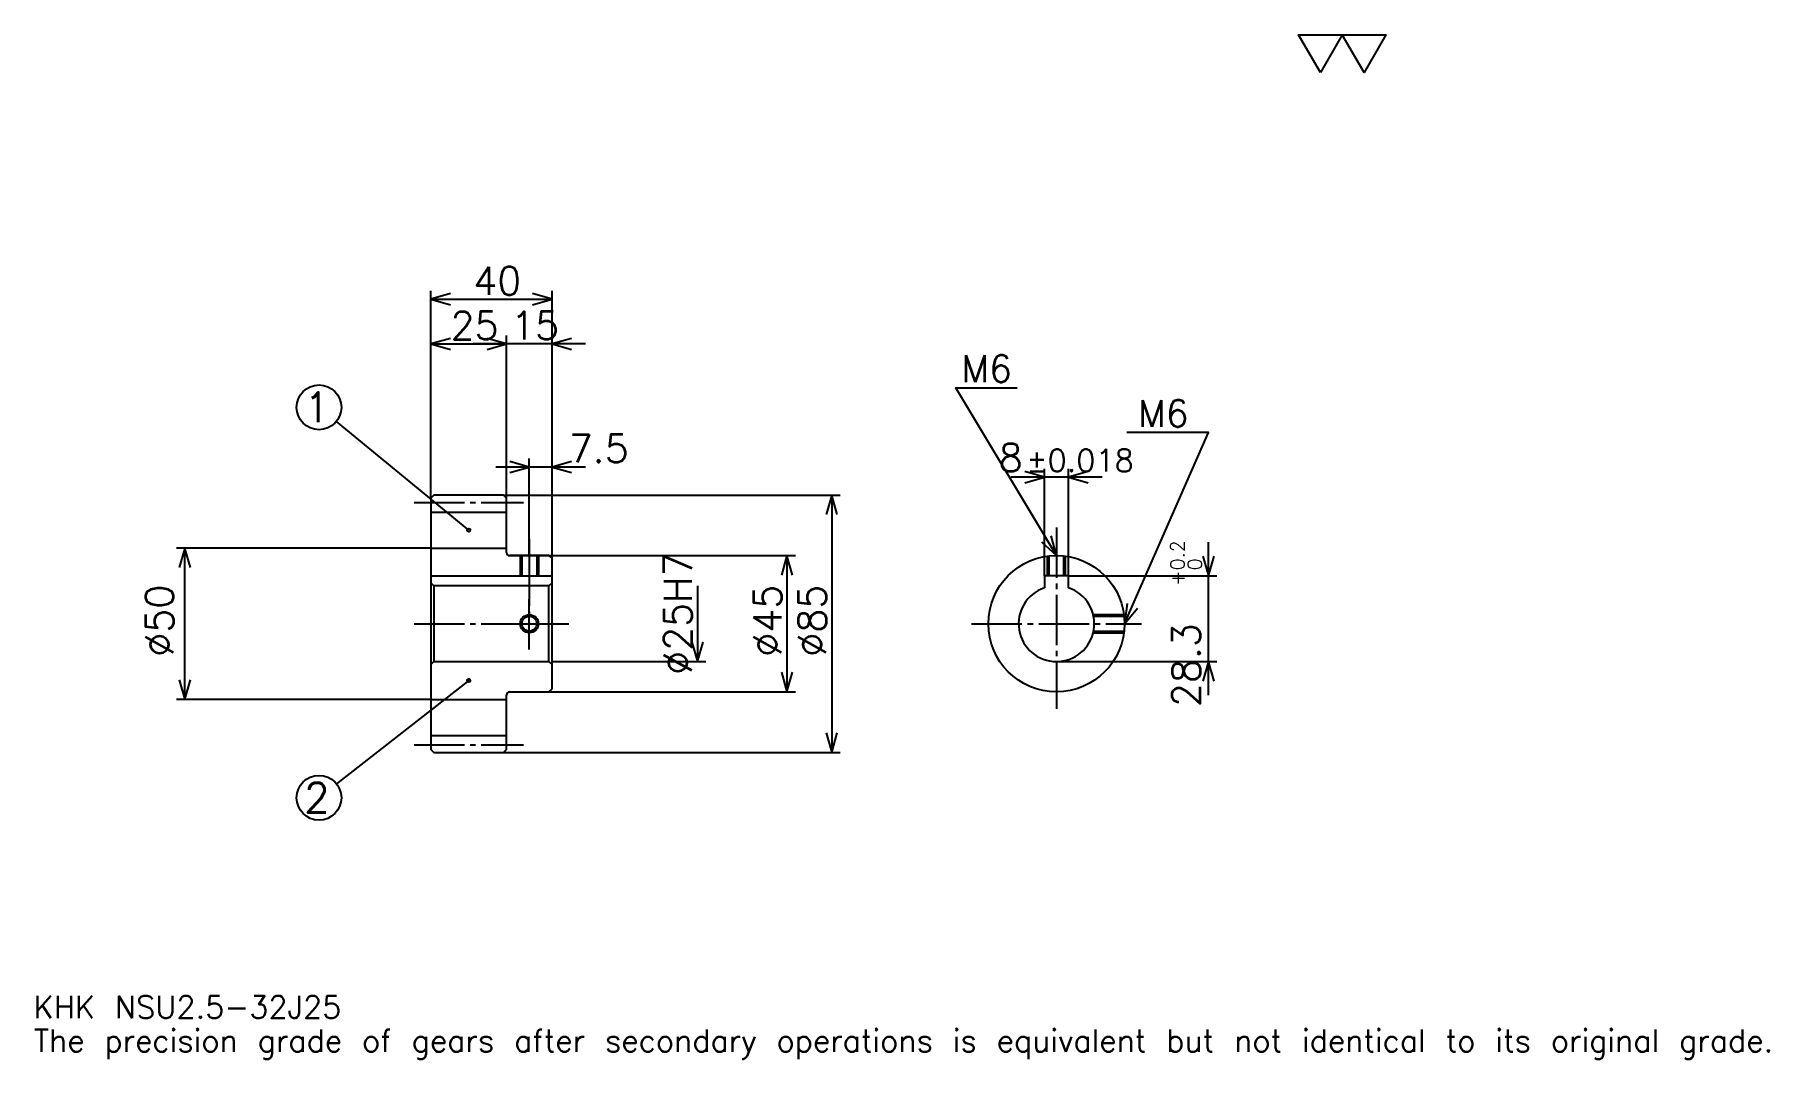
# Model space of a CAD drawing. Extents: x 19 to 592, y 7 to 345.
import ezdxf

# ---------------------------------------------------------------- set-up
doc = ezdxf.new("R2010")
doc.units = 0
doc.linetypes.add('DASHDOT', pattern=[22.173913, 16.630435, -1.847826, 1.847826, -1.847826])
doc.layers.get('0').update_dxf_attribs({"linetype": 'CONTINUOUS'})
doc.layers.add('DASHDOT', color=6, linetype='DASHDOT')
doc.styles.add('KANJI', font='TXT', dxfattribs={"bigfont": 'BIGFONT'})

msp = doc.modelspace()

# ---------------------------------------------------------------- linework, layer by layer
at = {"color": 5}
for p, q in [((149.67392, 193.097824), (149.67392, 260.543457)), ((189.67392, 193.097824), (189.67392, 260.543457)), ((149.67392, 257.771729), (189.67392, 257.771729)), ((149.67392, 242.989136), (174.67392, 242.989136)), ((200.76088, 242.989136), (163.58696, 242.989136)), ((174.67392, 193.097824), (174.67392, 245.760864)), ((162.17392, 181.535324), (118.43486, 217.370117)), ((200.76088, 202.336945), (171.08696, 202.336945)), ((182.17392, 193.097824), (182.17392, 205.108688)), ((352.304352, 166.397827), (352.304352, 201.739136)), ((360.304352, 166.397827), (360.304352, 201.739136)), ((371.391296, 198.967392), (341.217407, 198.967392)), ((149.67392, 192.097824), (149.67392, 193.097824)), ((173.67392, 193.097824), (189.67392, 193.097824)), ((174.67392, 192.097824), (174.67392, 193.097824)), ((182.17392, 173.097824), (182.17392, 193.097824)), ((182.17392, 173.097824), (182.17392, 193.097824)), ((189.67392, 193.097824), (284.836975, 193.097824)), ((189.67392, 172.097824), (189.67392, 193.097824)), ((282.065216, 193.097824), (282.065216, 108.097824)), ((149.67392, 175.597824), (65.597839, 175.597824)), ((68.369576, 125.597824), (68.369576, 175.597824)), ((175.67392, 173.097824), (189.67392, 173.097824)), ((189.67392, 173.097824), (270.054352, 173.097824)), ((267.282623, 173.097824), (267.282623, 128.097824)), ((406.521759, 127.010864), (406.521759, 177.484787)), ((360.304352, 166.397827), (409.293488, 166.397827)), ((237.717407, 163.097824), (237.717407, 138.097824)), ((189.67392, 138.097824), (240.489136, 138.097824)), ((356.304352, 138.097824), (409.293488, 138.097824)), ((162.17392, 131.847824), (118.53801, 97.696732)), ((175.67392, 128.097824), (189.67392, 128.097824)), ((189.67392, 128.097824), (270.054352, 128.097824)), ((149.67392, 125.597824), (65.597839, 125.597824)), ((173.67392, 108.097824), (189.67392, 108.097824)), ((189.67392, 108.097824), (284.836975, 108.097824))]:
    msp.add_line(p, q, dxfattribs=at)
at = {"color": 4}
for p, q in [((149.67392, 187.472824), (174.67392, 187.472824)), ((149.67392, 175.597824), (174.67392, 175.597824)), ((149.67392, 166.397827), (189.67392, 166.397827)), ((150.67392, 163.097824), (150.67392, 138.097824)), ((188.67392, 163.097824), (189.67392, 164.097824)), ((188.67392, 138.097824), (189.67392, 137.097824)), ((149.67392, 125.597824), (174.67392, 125.597824)), ((149.67392, 113.722824), (174.67392, 113.722824))]:
    msp.add_line(p, q, dxfattribs=at)
at = {"color": 7}
msp.add_lwpolyline([(443.478271, 332.608704), (436.271759, 345.100006), (465.097839, 345.100006), (457.891327, 332.608704), (450.684784, 345.100006), (443.478271, 332.608704)], dxfattribs=at)
at = {"color": 5}
for points in [[(156.141312, 259.619568), (149.67392, 257.771729), (156.141312, 255.92392)], [(183.206528, 255.92392), (189.67392, 257.771729), (183.206528, 259.619568)], [(156.141312, 244.836945), (149.67392, 242.989136), (156.141312, 241.141296)], [(168.206528, 241.141296), (174.67392, 242.989136), (168.206528, 244.836945)], [(168.206528, 241.141296), (174.67392, 242.989136), (168.206528, 244.836945)], [(196.141312, 244.836945), (189.67392, 242.989136), (196.141312, 241.141296)], [(356.304352, 173.097824), (323.043488, 228.532608), (343.369568, 228.532608)], [(378.804352, 150.597824), (406.521759, 213.75), (379.543518, 213.75)], [(175.706528, 200.48912), (182.17392, 202.336945), (175.706528, 204.184784)], [(196.141312, 204.184784), (189.67392, 202.336945), (196.141312, 200.48912)], [(345.836975, 197.119568), (352.304352, 198.967392), (345.836975, 200.815216)], [(366.771729, 200.815216), (360.304352, 198.967392), (366.771729, 197.119568)], [(283.913025, 186.630432), (282.065216, 193.097824), (280.217407, 186.630432)], [(351.392395, 177.692871), (356.304352, 173.097824), (354.561401, 179.594269)], [(70.2174, 169.130432), (68.369576, 175.597824), (66.521751, 169.130432)], [(269.130432, 166.630432), (267.282623, 173.097824), (265.434784, 166.630432)], [(404.67395, 172.865219), (406.521759, 166.397827), (408.369598, 172.865219)], [(379.711548, 157.262558), (378.804352, 150.597824), (383.095581, 155.777298)], [(235.869568, 144.565216), (237.717407, 138.097824), (239.565216, 144.565216)], [(408.369598, 131.630432), (406.521759, 138.097824), (404.67395, 131.630432)], [(66.521751, 132.065216), (68.369576, 125.597824), (70.2174, 132.065216)], [(265.434784, 134.565216), (267.282623, 128.097824), (269.130432, 134.565216)], [(280.217407, 114.565216), (282.065216, 108.097824), (283.913025, 114.565216)]]:
    msp.add_lwpolyline(points, dxfattribs=at)
at = {"color": 4}
for points in [[(174.67392, 174.097824), (174.67392, 192.097824), (173.67392, 193.097824), (150.67392, 193.097824), (149.67392, 192.097824), (149.67392, 137.097824)], [(175.67392, 128.097824), (188.67392, 128.097824), (189.67392, 129.097824), (189.67392, 172.097824), (188.67392, 173.097824), (175.67392, 173.097824)], [(179.17392, 173.097824), (179.17392, 166.397827)], [(179.713928, 173.097824), (179.713928, 166.397827)], [(184.633911, 173.097824), (184.633911, 166.397827)], [(185.17392, 173.097824), (185.17392, 166.397827)], [(353.304352, 166.397827), (353.304352, 172.896927)], [(353.84436, 166.397827), (353.84436, 172.962936)], [(358.764343, 166.397827), (358.764343, 172.962936)], [(359.304352, 166.397827), (359.304352, 172.896927)], [(360.304352, 162.440536), (360.304352, 166.397827), (352.304352, 166.397827), (352.304352, 162.440536)], [(149.67392, 137.097824), (150.67392, 138.097824), (188.67392, 138.097824), (188.67392, 163.097824), (150.67392, 163.097824), (149.67392, 164.097824)], [(368.439026, 153.597824), (378.603455, 153.597824)], [(368.559875, 153.057831), (378.669464, 153.057831)], [(368.439026, 147.597824), (378.603455, 147.597824)], [(368.559875, 148.137817), (378.669464, 148.137817)], [(149.67392, 137.097824), (149.67392, 109.097824), (150.67392, 108.097824), (173.67392, 108.097824), (174.67392, 109.097824), (174.67392, 127.097824)]]:
    msp.add_lwpolyline(points, dxfattribs=at)
at = {"color": 5}
for centre, radius in [((112.7174, 222.054352), 7.391304), ((162.17392, 181.535324), 0.554348), ((162.17392, 131.847824), 0.554348), ((112.7174, 93.141304), 7.391304)]:
    msp.add_circle(centre, radius, dxfattribs=at)
at = {"color": 4}
for centre, radius in [((356.304352, 150.597824), 22.5), ((182.17392, 150.597824), 2.46)]:
    msp.add_circle(centre, radius, dxfattribs=at)
at = {"color": 7}
msp.add_circle((182.17392, 150.597824), 3, dxfattribs=at)
at = {"color": 4}
for centre, radius, start, end in [((175.67392, 174.097824), 1, 180, 270), ((356.304352, 150.597824), 12.5, 108.662925185, 71.337074815), ((175.67392, 127.097824), 1, 90, 180)]:
    msp.add_arc(centre, radius, start, end, dxfattribs=at)
at = {"layer": 'DASHDOT', "color": 7}
for p, q in [((144.130447, 190.597824), (180.217392, 190.597824)), ((356.304352, 182.33696), (356.304352, 122.554344)), ((182.17392, 173.097824), (182.17392, 150.597824)), ((144.130447, 150.597824), (195.217407, 150.597824)), ((328.260864, 150.597824), (384.347839, 150.597824)), ((144.130447, 110.597824), (180.217392, 110.597824))]:
    msp.add_line(p, q, dxfattribs=at)
for points in [[(182.17392, 178.641296), (182.17392, 160.85434)], [(182.17392, 142.054352), (182.17392, 159.141296)], [(173.630447, 150.597824), (190.717407, 150.597824)]]:
    msp.add_lwpolyline(points, dxfattribs=at)

# ---------------------------------------------------------------- texts
at = {"color": 7, "style": 'KANJI'}
for s, height, p in [('40', 9.23913, (163.668488, 259.25)), ('25', 9.23913, (156.168488, 244.467392)), ('15', 9.23913, (176.168488, 244.467392)), ('M6', 8.869566, (324.891296, 230.380432)), ('1', 9.855072, (107.789864, 217.126801)), ('M6', 8.869566, (383.239136, 215.597824)), ('7.5', 9.23913, (195.217407, 203.815216)), ('8', 9.23913, (337.232971, 200.815216)), ('%%p0.018', 7.391304, (346.37854, 200.815216)), ('2', 9.855072, (107.789864, 88.213768)), ('KHK NSU2.5-32J25', 7.391304, (18.47826, 20.326086)), ('The precision grade of gears after secondary operations is equivalent but not identical to its original grade.', 7.391304, (18.47826, 9.23913))]:
    msp.add_text(s, height=height, dxfattribs=at).set_placement(p)
for s, height, p in [('%%c25H7', 9.23913, (235.869568, 133.736404)), ('0.2', 4.619565, (398.576111, 168.238281)), ('+', 4.619565, (398.576111, 163.064362)), ('0', 4.619565, (404.304382, 168.238281)), ('%%c50', 9.23913, (64.67392, 139.741852)), ('%%c45', 9.23913, (265.434784, 139.741852)), ('%%c85', 9.23913, (280.217407, 139.741852)), ('28.3', 9.23913, (403.75, 123.073753))]:
    msp.add_text(s, height=height, rotation=90, dxfattribs=at).set_placement(p)

doc.saveas('drawing.dxf')
